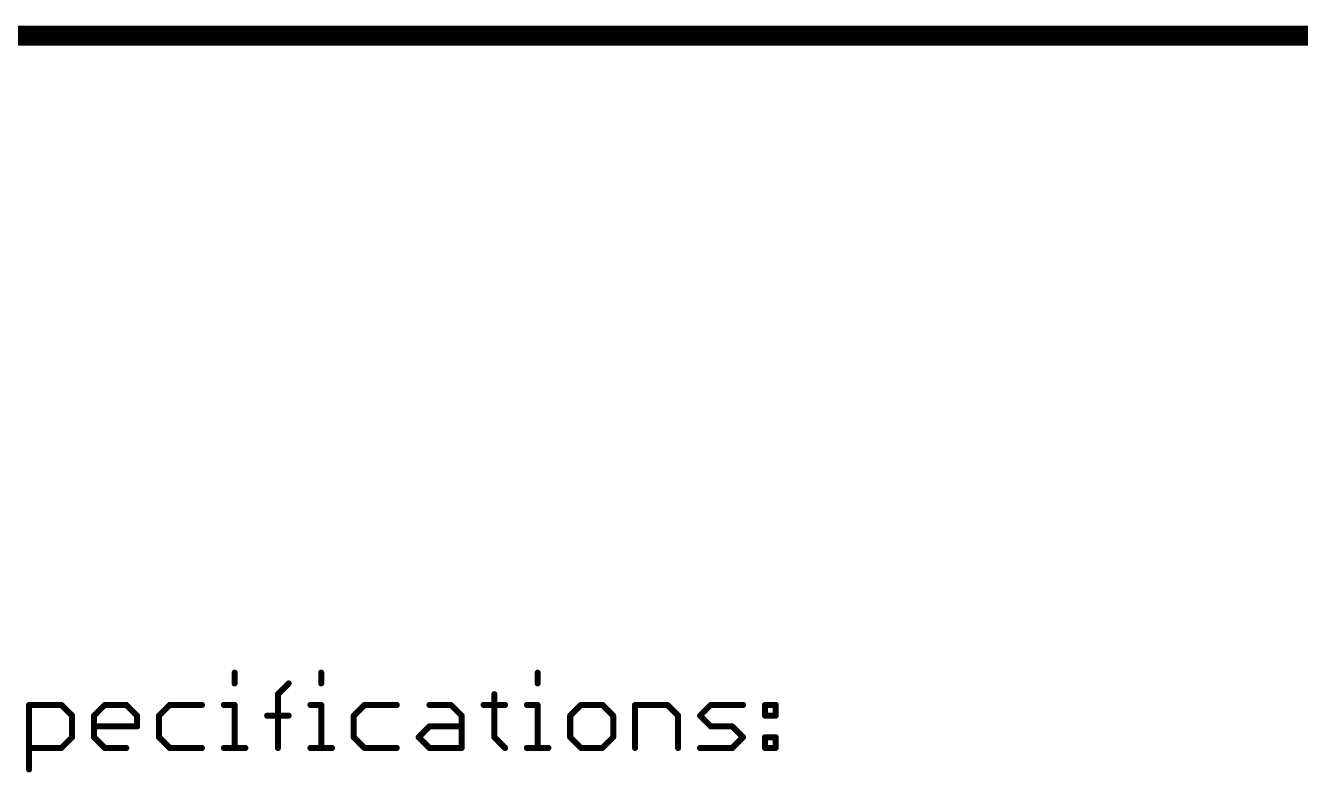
# Model space of a CAD drawing. Extents: x -1.41 to 8.41, y -3.01 to 3.01.
# Drawn here: x 1.864 to 3.13, y 2.269 to 3.01 of the extents above; entities that cross this region are included whole.
import ezdxf

# ---------------------------------------------------------------- set-up
doc = ezdxf.new("R2010")
doc.units = 0
doc.layers.add('52', color=253, linetype='CONTINUOUS')

msp = doc.modelspace()

# ---------------------------------------------------------------- linework, layer by layer
at = {"layer": '52'}
for points, const_width in [([(5.9, 3), (-1.4, 3)], 0.02), ([(2.071496, 2.36773), (2.071496, 2.357055)], 0.006), ([(2.157436, 2.36773), (2.157436, 2.357055)], 0.006), ([(2.372285, 2.36773), (2.372285, 2.357055)], 0.006), ([(2.114466, 2.346379), (2.125141, 2.357055)], 0.006), ([(2.114466, 2.293), (2.114466, 2.346379)], 0.006), ([(2.329315, 2.346379), (2.329315, 2.303676)], 0.006), ([(1.867455, 2.271648), (1.867455, 2.335703)], 0.006), ([(1.867455, 2.335703), (1.899482, 2.335703)], 0.006), ([(1.899482, 2.335703), (1.910158, 2.325027)], 0.006), ([(1.93191, 2.325027), (1.942586, 2.335703)], 0.006), ([(1.942586, 2.335703), (1.963937, 2.335703)], 0.006), ([(1.963937, 2.335703), (1.974613, 2.325027)], 0.006), ([(2.007041, 2.335703), (1.996365, 2.325027)], 0.006), ([(2.039068, 2.335703), (2.007041, 2.335703)], 0.006), ([(2.06082, 2.335703), (2.071496, 2.335703)], 0.006), ([(2.071496, 2.335703), (2.071496, 2.293)], 0.006), ([(2.14676, 2.335703), (2.157436, 2.335703)], 0.006), ([(2.157436, 2.335703), (2.157436, 2.293)], 0.006), ([(2.200406, 2.335703), (2.18973, 2.325027)], 0.006), ([(2.232433, 2.335703), (2.200406, 2.335703)], 0.006), ([(2.26486, 2.335703), (2.286212, 2.335703)], 0.006), ([(2.286212, 2.335703), (2.296888, 2.325027)], 0.006), ([(2.31864, 2.335703), (2.339991, 2.335703)], 0.006), ([(2.36161, 2.335703), (2.372285, 2.335703)], 0.006), ([(2.372285, 2.335703), (2.372285, 2.293)], 0.006), ([(2.415255, 2.335703), (2.40458, 2.325027)], 0.006), ([(2.436607, 2.335703), (2.415255, 2.335703)], 0.006), ([(2.447283, 2.325027), (2.436607, 2.335703)], 0.006), ([(2.469035, 2.293), (2.469035, 2.335703)], 0.006), ([(2.469035, 2.335703), (2.501062, 2.335703)], 0.006), ([(2.501062, 2.335703), (2.511738, 2.325027)], 0.006), ([(2.53349, 2.325027), (2.544165, 2.335703)], 0.006), ([(2.544165, 2.335703), (2.576193, 2.335703)], 0.006), ([(2.597945, 2.335703), (2.60862, 2.335703)], 0.006), ([(2.597945, 2.325027), (2.597945, 2.335703)], 0.006), ([(2.60862, 2.335703), (2.60862, 2.325027)], 0.006), ([(1.910158, 2.325027), (1.910158, 2.303676)], 0.006), ([(1.93191, 2.303676), (1.93191, 2.325027)], 0.006), ([(1.974613, 2.314352), (1.93191, 2.314352)], 0.006), ([(1.974613, 2.325027), (1.974613, 2.314352)], 0.006), ([(1.996365, 2.325027), (1.996365, 2.303676)], 0.006), ([(2.10379, 2.325027), (2.125141, 2.325027)], 0.006), ([(2.18973, 2.325027), (2.18973, 2.303676)], 0.006), ([(2.254185, 2.303676), (2.26486, 2.314352)], 0.006), ([(2.26486, 2.314352), (2.296888, 2.314352)], 0.006), ([(2.296888, 2.325027), (2.296888, 2.293)], 0.006), ([(2.40458, 2.325027), (2.40458, 2.303676)], 0.006), ([(2.447283, 2.303676), (2.447283, 2.325027)], 0.006), ([(2.511738, 2.325027), (2.511738, 2.293)], 0.006), ([(2.544165, 2.314352), (2.53349, 2.325027)], 0.006), ([(2.565517, 2.314352), (2.544165, 2.314352)], 0.006), ([(2.576193, 2.303676), (2.565517, 2.314352)], 0.006), ([(2.60862, 2.325027), (2.597945, 2.325027)], 0.006), ([(1.910158, 2.303676), (1.899482, 2.293)], 0.006), ([(1.942586, 2.293), (1.93191, 2.303676)], 0.006), ([(1.996365, 2.303676), (2.007041, 2.293)], 0.006), ([(2.18973, 2.303676), (2.200406, 2.293)], 0.006), ([(2.26486, 2.293), (2.254185, 2.303676)], 0.006), ([(2.329315, 2.303676), (2.339991, 2.293)], 0.006), ([(2.40458, 2.303676), (2.415255, 2.293)], 0.006), ([(2.436607, 2.293), (2.447283, 2.303676)], 0.006), ([(2.565517, 2.293), (2.576193, 2.303676)], 0.006), ([(2.597945, 2.303676), (2.60862, 2.303676)], 0.006), ([(2.597945, 2.293), (2.597945, 2.303676)], 0.006), ([(2.60862, 2.303676), (2.60862, 2.293)], 0.006), ([(1.899482, 2.293), (1.867455, 2.293)], 0.006), ([(1.963937, 2.293), (1.942586, 2.293)], 0.006), ([(2.007041, 2.293), (2.039068, 2.293)], 0.006), ([(2.06082, 2.293), (2.082171, 2.293)], 0.006), ([(2.14676, 2.293), (2.168111, 2.293)], 0.006), ([(2.200406, 2.293), (2.232433, 2.293)], 0.006), ([(2.296888, 2.293), (2.26486, 2.293)], 0.006), ([(2.36161, 2.293), (2.382961, 2.293)], 0.006), ([(2.415255, 2.293), (2.436607, 2.293)], 0.006), ([(2.53349, 2.293), (2.565517, 2.293)], 0.006), ([(2.60862, 2.293), (2.597945, 2.293)], 0.006)]:
    msp.add_lwpolyline(points, dxfattribs=dict(at, const_width=const_width))
at = {"layer": '52', "const_width": 0.003}
for points in [[(2.072996, 2.36773, 1), (2.069996, 2.36773)], [(2.158936, 2.36773, 1), (2.155936, 2.36773)], [(2.373785, 2.36773, 1), (2.370785, 2.36773)], [(2.069996, 2.357055, 1), (2.072996, 2.357055)], [(2.126202, 2.355994, 1), (2.124081, 2.358115)], [(2.155936, 2.357055, 1), (2.158936, 2.357055)], [(2.370785, 2.357055, 1), (2.373785, 2.357055)], [(2.113405, 2.34744, 1), (2.115526, 2.345318)], [(2.115966, 2.346379, 1), (2.112966, 2.346379)], [(2.330815, 2.346379, 1), (2.327815, 2.346379)], [(1.868955, 2.335703, 1), (1.865955, 2.335703)], [(1.867455, 2.337203, 1), (1.867455, 2.334203)], [(1.900543, 2.336764, 1), (1.898422, 2.334642)], [(1.899482, 2.334203, 1), (1.899482, 2.337203)], [(1.942586, 2.337203, 1), (1.942586, 2.334203)], [(1.943646, 2.334642, 1), (1.941525, 2.336764)], [(1.964998, 2.336764, 1), (1.962877, 2.334642)], [(1.963937, 2.334203, 1), (1.963937, 2.337203)], [(2.007041, 2.337203, 1), (2.007041, 2.334203)], [(2.008101, 2.334642, 1), (2.00598, 2.336764)], [(2.039068, 2.334203, 1), (2.039068, 2.337203)], [(2.06082, 2.337203, 1), (2.06082, 2.334203)], [(2.072996, 2.335703, 1), (2.069996, 2.335703)], [(2.071496, 2.334203, 1), (2.071496, 2.337203)], [(2.14676, 2.337203, 1), (2.14676, 2.334203)], [(2.158936, 2.335703, 1), (2.155936, 2.335703)], [(2.157436, 2.334203, 1), (2.157436, 2.337203)], [(2.200406, 2.337203, 1), (2.200406, 2.334203)], [(2.201466, 2.334642, 1), (2.199345, 2.336764)], [(2.232433, 2.334203, 1), (2.232433, 2.337203)], [(2.26486, 2.337203, 1), (2.26486, 2.334203)], [(2.287273, 2.336764, 1), (2.285151, 2.334642)], [(2.286212, 2.334203, 1), (2.286212, 2.337203)], [(2.31864, 2.337203, 1), (2.31864, 2.334203)], [(2.339991, 2.334203, 1), (2.339991, 2.337203)], [(2.36161, 2.337203, 1), (2.36161, 2.334203)], [(2.373785, 2.335703, 1), (2.370785, 2.335703)], [(2.372285, 2.334203, 1), (2.372285, 2.337203)], [(2.415255, 2.337203, 1), (2.415255, 2.334203)], [(2.416316, 2.334642, 1), (2.414195, 2.336764)], [(2.437668, 2.336764, 1), (2.435546, 2.334642)], [(2.436607, 2.334203, 1), (2.436607, 2.337203)], [(2.470535, 2.335703, 1), (2.467535, 2.335703)], [(2.469035, 2.337203, 1), (2.469035, 2.334203)], [(2.502123, 2.336764, 1), (2.500001, 2.334642)], [(2.501062, 2.334203, 1), (2.501062, 2.337203)], [(2.544165, 2.337203, 1), (2.544165, 2.334203)], [(2.545226, 2.334642, 1), (2.543105, 2.336764)], [(2.576193, 2.334203, 1), (2.576193, 2.337203)], [(2.597945, 2.337203, 1), (2.597945, 2.334203)], [(2.599445, 2.335703, 1), (2.596445, 2.335703)], [(2.61012, 2.335703, 1), (2.60712, 2.335703)], [(2.60862, 2.334203, 1), (2.60862, 2.337203)], [(1.911658, 2.325027, 1), (1.908658, 2.325027)], [(1.909097, 2.323967, 1), (1.911219, 2.326088)], [(1.93341, 2.325027, 1), (1.93041, 2.325027)], [(1.930849, 2.326088, 1), (1.932971, 2.323967)], [(1.93191, 2.315852, 1), (1.93191, 2.312852)], [(1.976113, 2.325027, 1), (1.973113, 2.325027)], [(1.973552, 2.323967, 1), (1.975674, 2.326088)], [(1.974613, 2.312852, 1), (1.974613, 2.315852)], [(1.997865, 2.325027, 1), (1.994865, 2.325027)], [(1.995304, 2.326088, 1), (1.997426, 2.323967)], [(2.10379, 2.326527, 1), (2.10379, 2.323527)], [(2.125141, 2.323527, 1), (2.125141, 2.326527)], [(2.19123, 2.325027, 1), (2.18823, 2.325027)], [(2.188669, 2.326088, 1), (2.19079, 2.323967)], [(2.26486, 2.315852, 1), (2.26486, 2.312852)], [(2.265921, 2.313291, 1), (2.2638, 2.315412)], [(2.298388, 2.325027, 1), (2.295388, 2.325027)], [(2.295827, 2.323967, 1), (2.297949, 2.326088)], [(2.296888, 2.312852, 1), (2.296888, 2.315852)], [(2.40608, 2.325027, 1), (2.40308, 2.325027)], [(2.403519, 2.326088, 1), (2.40564, 2.323967)], [(2.448783, 2.325027, 1), (2.445783, 2.325027)], [(2.446222, 2.323967, 1), (2.448344, 2.326088)], [(2.513238, 2.325027, 1), (2.510238, 2.325027)], [(2.510677, 2.323967, 1), (2.512798, 2.326088)], [(2.53455, 2.326088, 1), (2.532429, 2.323967)], [(2.532429, 2.326088, 1), (2.53455, 2.323967)], [(2.544165, 2.315852, 1), (2.544165, 2.312852)], [(2.543105, 2.313291, 1), (2.545226, 2.315412)], [(2.566578, 2.315412, 1), (2.564456, 2.313291)], [(2.565517, 2.312852, 1), (2.565517, 2.315852)], [(2.597945, 2.326527, 1), (2.597945, 2.323527)], [(2.596445, 2.325027, 1), (2.599445, 2.325027)], [(2.60712, 2.325027, 1), (2.61012, 2.325027)], [(2.60862, 2.323527, 1), (2.60862, 2.326527)], [(1.908658, 2.303676, 1), (1.911658, 2.303676)], [(1.911219, 2.302615, 1), (1.909097, 2.304736)], [(1.932971, 2.304736, 1), (1.930849, 2.302615)], [(1.93041, 2.303676, 1), (1.93341, 2.303676)], [(1.973113, 2.314352, 1), (1.976113, 2.314352)], [(1.997426, 2.304736, 1), (1.995304, 2.302615)], [(1.994865, 2.303676, 1), (1.997865, 2.303676)], [(2.19079, 2.304736, 1), (2.188669, 2.302615)], [(2.18823, 2.303676, 1), (2.19123, 2.303676)], [(2.255245, 2.304736, 1), (2.253124, 2.302615)], [(2.253124, 2.304736, 1), (2.255245, 2.302615)], [(2.327815, 2.303676, 1), (2.330815, 2.303676)], [(2.330376, 2.304736, 1), (2.328255, 2.302615)], [(2.40564, 2.304736, 1), (2.403519, 2.302615)], [(2.40308, 2.303676, 1), (2.40608, 2.303676)], [(2.445783, 2.303676, 1), (2.448783, 2.303676)], [(2.448344, 2.302615, 1), (2.446222, 2.304736)], [(2.577253, 2.302615, 1), (2.575132, 2.304736)], [(2.575132, 2.302615, 1), (2.577253, 2.304736)], [(2.597945, 2.305176, 1), (2.597945, 2.302176)], [(2.599445, 2.303676, 1), (2.596445, 2.303676)], [(2.61012, 2.303676, 1), (2.60712, 2.303676)], [(2.60862, 2.302176, 1), (2.60862, 2.305176)], [(1.867455, 2.2945, 1), (1.867455, 2.2915)], [(1.898422, 2.294061, 1), (1.900543, 2.291939)], [(1.899482, 2.2915, 1), (1.899482, 2.2945)], [(1.942586, 2.2945, 1), (1.942586, 2.2915)], [(1.941525, 2.291939, 1), (1.943646, 2.294061)], [(1.963937, 2.2915, 1), (1.963937, 2.2945)], [(2.007041, 2.2945, 1), (2.007041, 2.2915)], [(2.00598, 2.291939, 1), (2.008101, 2.294061)], [(2.039068, 2.2915, 1), (2.039068, 2.2945)], [(2.06082, 2.2945, 1), (2.06082, 2.2915)], [(2.069996, 2.293, 1), (2.072996, 2.293)], [(2.082171, 2.2915, 1), (2.082171, 2.2945)], [(2.112966, 2.293, 1), (2.115966, 2.293)], [(2.14676, 2.2945, 1), (2.14676, 2.2915)], [(2.155936, 2.293, 1), (2.158936, 2.293)], [(2.168111, 2.2915, 1), (2.168111, 2.2945)], [(2.200406, 2.2945, 1), (2.200406, 2.2915)], [(2.199345, 2.291939, 1), (2.201466, 2.294061)], [(2.232433, 2.2915, 1), (2.232433, 2.2945)], [(2.26486, 2.2945, 1), (2.26486, 2.2915)], [(2.2638, 2.291939, 1), (2.265921, 2.294061)], [(2.295388, 2.293, 1), (2.298388, 2.293)], [(2.296888, 2.2915, 1), (2.296888, 2.2945)], [(2.338931, 2.291939, 1), (2.341052, 2.294061)], [(2.36161, 2.2945, 1), (2.36161, 2.2915)], [(2.370785, 2.293, 1), (2.373785, 2.293)], [(2.382961, 2.2915, 1), (2.382961, 2.2945)], [(2.415255, 2.2945, 1), (2.415255, 2.2915)], [(2.414195, 2.291939, 1), (2.416316, 2.294061)], [(2.435546, 2.294061, 1), (2.437668, 2.291939)], [(2.436607, 2.2915, 1), (2.436607, 2.2945)], [(2.467535, 2.293, 1), (2.470535, 2.293)], [(2.510238, 2.293, 1), (2.513238, 2.293)], [(2.53349, 2.2945, 1), (2.53349, 2.2915)], [(2.564456, 2.294061, 1), (2.566578, 2.291939)], [(2.565517, 2.2915, 1), (2.565517, 2.2945)], [(2.597945, 2.2945, 1), (2.597945, 2.2915)], [(2.596445, 2.293, 1), (2.599445, 2.293)], [(2.60712, 2.293, 1), (2.61012, 2.293)], [(2.60862, 2.2915, 1), (2.60862, 2.2945)], [(1.865955, 2.271648, 1), (1.868955, 2.271648)]]:
    msp.add_lwpolyline(points, format="xyb", dxfattribs=at)

doc.saveas('drawing.dxf')
